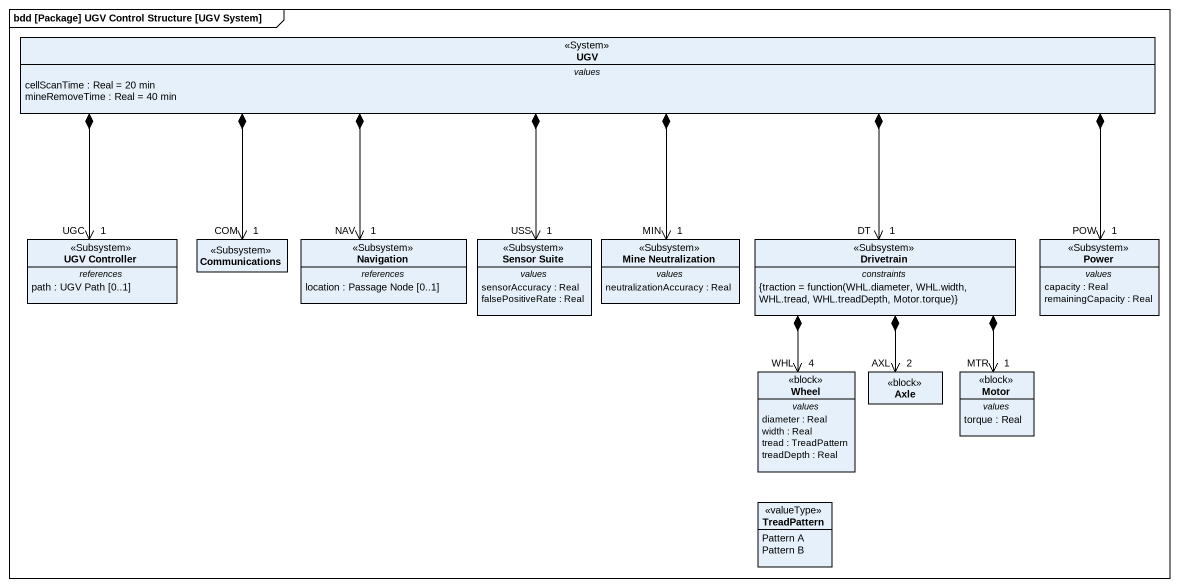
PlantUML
@startuml
mainframe bdd [Package] UGV Control Structure [UGV System]
hide circle
hide empty members
class UGV <<System>> {
  -- values --
  cellScanTime : Real = 20 min
  mineRemoveTime : Real = 40 min
}
class "UGV Controller" as UGV_Controller <<Subsystem>> {
  -- references --
  path : UGV Path [0..1]
}
class Communications <<Subsystem>>
class Navigation <<Subsystem>> {
  -- references --
  location : Passage Node [0..1]
}
class "Sensor Suite" as Sensor_Suite <<Subsystem>> {
  -- values --
  sensorAccuracy : Real
  falsePositiveRate : Real
}
class "Mine Neutralization" as Mine_Neutralization <<Subsystem>> {
  -- values --
  neutralizationAccuracy : Real
}
class Drivetrain <<Subsystem>> {
  -- constraints --
  {field} {traction = function(WHL.diameter, WHL.width, WHL.tread, WHL.treadDepth, Motor.torque)}
}
class Power <<Subsystem>> {
  -- values --
  capacity : Real
  remainingCapacity : Real
}
class Wheel <<block>> {
  -- values --
  diameter : Real
  width : Real
  tread : TreadPattern
  treadDepth : Real
}
class Axle <<block>>
class Motor <<block>> {
  -- values --
  torque : Real
}
enum TreadPattern <<valueType>> {
  Pattern A
  Pattern B
}
UGV *-left-> "UGC\n1" UGV_Controller
UGV *-left-> "COM\n1" Communications
UGV *--> "NAV\n1" Navigation
UGV *--> "USS\n1" Sensor_Suite
UGV *--> "MIN\n1" Mine_Neutralization
UGV *--> "DT\n1" Drivetrain
UGV *-right-> "POW\n1" Power
Drivetrain *--> "WHL\n4" Wheel
Drivetrain *--> "AXL\n2" Axle
Drivetrain *--> "MTR\n1" Motor
@enduml
